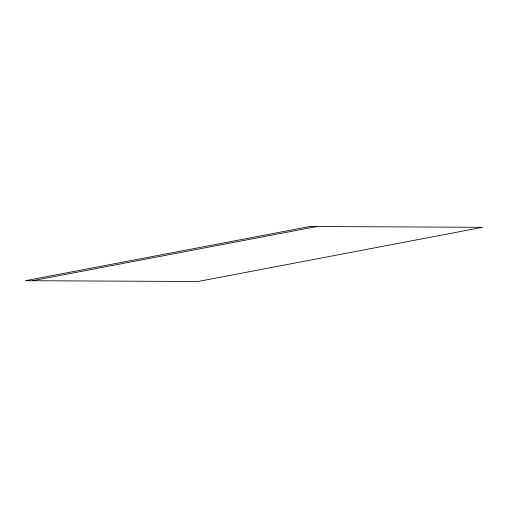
<?xml version="1.0" encoding="UTF-8"?>
<svg xmlns="http://www.w3.org/2000/svg" width="508" height="508" viewBox="0 0 508 508"><rect width="100%" height="100%" fill="white"/><g stroke="black" fill="none" stroke-linecap="round" stroke-linejoin="round"><path stroke-width="0.76" d="M32.302 280.727L316.916 226.53M310.013 226.498L25.4 280.695L197.987 281.502L482.6 227.305L310.013 226.498"/></g></svg>
